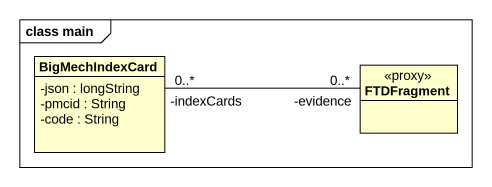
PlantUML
@startuml
mainframe class main
hide circle
hide empty members
skinparam classAttributeIconSize 0
class BigMechIndexCard {
  -json : longString
  -pmcid : String
  -code : String
}
class FTDFragment <<proxy>>
BigMechIndexCard "-indexCards\n0..*" -right- "-evidence\n0..*" FTDFragment
@enduml
